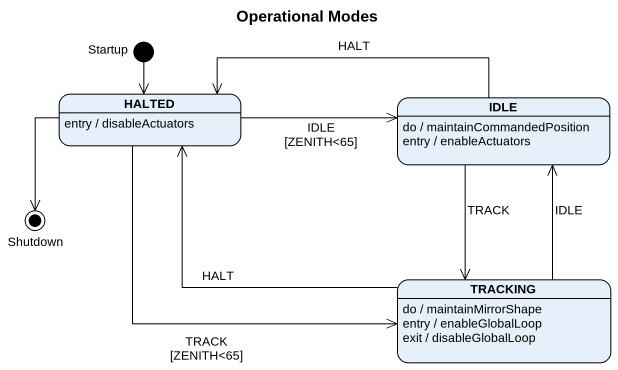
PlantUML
@startuml
title Operational Modes
hide empty description
state Startup <<start>>
state HALTED
HALTED : entry / disableActuators
state IDLE
IDLE : do / maintainCommandedPosition
IDLE : entry / enableActuators
state Shutdown <<end>>
state TRACKING
TRACKING : do / maintainMirrorShape
TRACKING : entry / enableGlobalLoop
TRACKING : exit / disableGlobalLoop
Startup --> HALTED
HALTED -right-> IDLE : IDLE [ZENITH<65]
HALTED --> Shutdown
HALTED -right-> TRACKING : TRACK [ZENITH<65]
IDLE -left-> HALTED : HALT
IDLE --> TRACKING : TRACK
TRACKING -left-> HALTED : HALT
TRACKING -up-> IDLE : IDLE
@enduml
